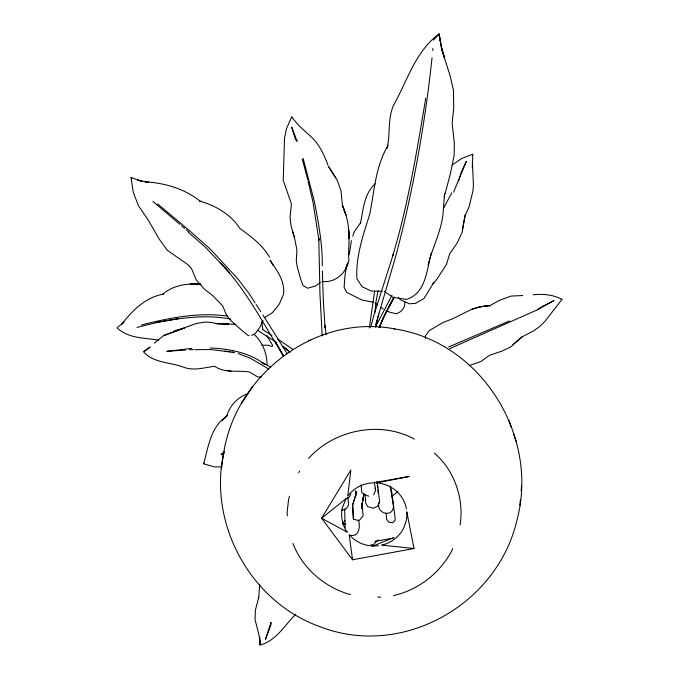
<?xml version="1.0" encoding="UTF-8"?>
<svg xmlns="http://www.w3.org/2000/svg" width="679" height="679" viewBox="0 0 679 679"><rect width="100%" height="100%" fill="white"/><g stroke="black" fill="none" stroke-linecap="round" stroke-linejoin="round"><path stroke-width="1.02" d="M452.222 164.972L461.915 158.368L472.788 154.277L472.389 167.696L472.414 162.485L473.441 185.112L472.915 191.037L469.087 206.789L464.843 216.049L462.263 230.512M394.957 328.976C315.625 313.358 235.418 374.927 223.578 453.487C208.326 524.604 250.967 602.035 319.571 626.53C401.807 658.851 497.486 604.938 517.025 519.91C539.355 436.13 481.504 342.318 394.957 328.976L393.599 328.806M444.567 193.498L443.149 212.773C441.494 231.183 432.345 247.606 428.042 265.251M519.851 505.337L520.301 500.041M521.107 490.747L521.565 485.341M374.961 312.264L376.115 300.89L378.067 290.816M432.031 57.766C425.02 124.215 413.163 190.264 396.12 254.888L375.699 324.664M432.718 50.501L432.913 48.421M369.3 328.033L374.647 291.155M363.435 496.468L361.78 508.554L361.72 503.114L363.155 515.701L359.072 520.708L353.436 519.163L352.613 505.168L356.755 491.588M221.405 468.688L223.578 453.487M363.528 495.534L362.79 500.644L364.165 493.608M351.391 240.604L349.227 254.65M259.743 584.212L258.665 597.724L258.775 597.206L255.372 610.226L255.075 619.63L259.293 636.376L260.04 645.05C276.166 640.934 284.408 625.367 295.586 614.495M425.699 98.209C416.999 150.865 408.223 203.675 393.039 254.939M404.871 302.274C405.074 307.876 401.552 312.051 396.349 313.732L389.907 312.289L386.139 310.473M386.928 148.591C390.697 134.179 387.225 118.553 393.828 104.778C407.536 80.317 415.497 51.298 439.05 33.95L441.893 49.898L444.677 58.462L440.832 44.313L439.033 33.975L433.55 40.103M374.401 482.115L375.529 490.467L373.713 494.813M375.614 327.244L378.789 314.029M360.328 223.561C363.52 209.658 363.723 194.169 375.164 183.814M444.142 196.961L450.27 174.35L454.166 155.33L454.344 143.608L452.146 122.924L453.742 107.936L453.436 90.154L450.27 76.294L441.893 49.898L439.05 33.95M370.675 327.32L373.942 315.098L393.277 254.252L392.759 255.958M460.107 524.994C464.198 498.963 454.591 470.471 434.45 453.19M347.521 263.011L345.908 268.511L347.062 264.98M458.58 180.97L461.016 172.907L466.312 161.449L453.614 192.123M356.585 492.19L352.613 505.168L353.436 519.163M289.56 496.179L288.626 499.124L287.073 512.849L287.438 515.853M346.91 265.302L345.076 274.511L344.109 287.192L346.723 292.445L362 300.008L373.289 302.274M465.276 214.853L462.204 232.201L457.179 243.014L449.702 253.785L446.434 264.479L436.011 280.537L432.2 284.408L433.932 282.439L423.993 298.505L415.616 303.352L409.378 303.793L400.466 299.787L398.318 297.614M352.732 236.267L354.599 231.089L360.897 222.423M431.241 253.021C426.785 269.538 426.225 293.116 406.619 299.371L392.92 297.394L384.322 291.333M452.698 548.488L452.002 550.363C440.034 573.135 418.553 589.907 393.438 595.593M221.795 466.846L214.615 466.948L203.581 463.799C208.555 446.807 210.397 427.142 226.599 416.286C229.723 405.872 237.48 397.088 247.945 393.761M379.171 327.541L383.584 316.983L379.247 327.668L386.427 311.525L393.964 297.249M376.191 325.53L391.978 295.373M327.923 164.972C324.197 155.33 320.021 145.603 312.561 138.21L298.896 125.598L291.639 117.102L286.58 128.339L284.509 138.21L283.228 180.317L291.393 203.844L290.069 217.229L291.062 226.022L294.516 237.811L296.927 250.008L296.29 260.091L297.147 266.406L300.644 279.035L303.004 285.519L307.528 288.227L315.277 286.122L320.276 282.591M262.985 320.556L260.057 326.938L255.363 333.567L251.603 335.409M388.167 145.247C375.411 166.304 374.435 190.918 369.69 214.343C363.172 235.189 355.66 256.501 356.882 278.687L362.128 286.733L371.337 291.062L382.328 291.299M393.905 297.368L384.076 316.049L394.465 297.079M443.404 208.521L451.747 192.844M298.658 472.771L299.575 471.048M351.009 493.862L349.082 497.427L345.577 498.997M241.724 403.071L252.673 386.478M472.261 155.016L472.788 154.277M533.108 294.83C542.971 293.693 553.088 294.635 561.983 299.329L545.161 321.091L539.686 326.548L533.677 330.826L521.761 337.056L512.484 344.932M203.581 463.799L204.192 463.103M342.377 523.594L344.974 520.725M378.144 539.907L373.45 544.592L370.963 544.821M227.49 415.344L222.305 420.242L226.599 416.286M308.589 458.384C334.492 429.62 380.248 420.403 414.436 439.135M154.303 343.133L163.597 335.596L196.197 323.476L205.245 322.041L212.018 322.559L217.9 323.891L235.672 324.265M117.569 327.354L124.019 322.169L121.897 324.036C132.498 310.235 145.62 297.351 163.35 294.092L162.604 294.406C173.315 284.985 187.387 283.211 200.976 284.297M221.082 454.327L224.418 451.756M391.944 496.12L397.852 491.791M537.522 309.768L541.392 306.959L554.022 300.551L537.522 309.768L449.642 348.675M150.127 347.054L143.515 351.832C153.683 363.138 169.444 362.077 182.676 366.855C193.269 371.328 203.904 367.636 214.657 366.261C225.216 373.662 237.939 369.945 249.736 372.05L257.468 376.887L261.483 377.159M224.002 453.02L221.481 454.837L224.036 452.995M144.024 351.391L150.059 347.096M522.567 336.495L510.659 346.918L501.874 351.136L489.466 355.321L480.825 361.559L468.994 365.658M264.241 317.814L272.466 312.705L279.29 304.133L283.483 294.338C285.205 281.004 276.973 270.582 270.106 260.227L273.077 265.472M472.592 308.894L452.486 318.85L443.26 322.355L429.332 330.546L425.419 335.749L425.444 338.66M448.743 346.952L509.411 320.997M372.567 546.205L390.069 539.092M392.012 538.303L393.956 537.513M308.512 340.697L310.108 340.086M322.16 335.163L323.289 334.755M163.597 335.596L184.315 328.118L174.24 330.792M490.306 305.762L481.122 306.619L471.897 309.259L479.552 306.781L490.128 305.55L499.192 300.441L511.143 296.069L522.72 295.526M136.988 327.422L158.156 322.194L178.11 318.757M141.495 324.969C169.521 317.789 198.531 312.085 227.524 316.083M376.556 482.896L409.199 476.463L373.238 482.845A32.685 31.65 -4.4 0 0 347.758 496.043L350.865 470.004L321.617 518.23L352.571 559.785L413.995 548.513L406.806 511.805A32.677 31.624 -4.6 0 1 406.084 521.362L404.013 527.328A32.685 31.675 -5.2 0 1 381.81 545.101L413.995 548.513M561.227 299.473L561.983 299.329M158.156 322.194L155.992 322.593C180.563 317.848 206.136 314.309 230.928 319.13M341.529 510.09L345.272 509.403L347.724 506.814L348.531 504.539L347.877 497.164M374.672 541.333L393.082 538.226M191.537 348.437L166.813 351.306L185.401 350.05M200.891 284.272L190.162 284.06L200.568 284.306M481.122 306.619L479.552 306.781L487.378 306.034M189.526 349.778L193.659 349.498M342.776 524.264L345.755 524.146M194.975 349.71L210.66 349.524L234.272 352.46L232.184 352.104M321.939 281.412C335.18 283.321 346.545 272.907 348.87 260.244C347.971 249.702 350.008 239.118 348.446 228.636L349.014 238.465C349.176 227.083 347.105 215.727 342.377 205.33L345.866 214.971L342.403 205.083L340.977 190.85L337.157 180.003L328.246 166.185L335.757 177.983M249.066 335.596L248.293 335.604L242.853 331.233L230.784 320.556L226.48 315.081L222.729 305.957L212.892 295.781L204.056 288.83L196.248 279.918L191.495 268.502L187.913 264.623L167.357 250.322L159.175 239.033L148.268 220.098L138.346 205.584L133.262 192.318L131.039 177.465L142.284 181.497L137.582 180.113L148.65 182.303L145.009 181.845M261.738 345.28L268.103 345.221L272.118 346.502L272.712 345.535L266.694 335.468M377.753 597.096L380.707 597.155M210.252 347.988C229.595 348.845 249.295 352.579 265.099 364.513L261.508 362.586M145.187 181.802C164.853 183.05 184.612 188.66 200.118 201.222L199.55 200.967C215.464 205.61 230.588 214.106 239.763 228.331C250.797 236.445 262.569 244.881 269.427 257.069M349.923 535.239C358.919 537.59 360.863 526.242 358.257 519.97M379.442 327.168L380.308 327.278M224.953 351.102L230.113 351.824M350.551 594.38L348.505 594.091C323.696 586.427 302.206 567.899 292.929 543.446M158.716 340.128C144.279 337.76 128.543 338.634 117.017 327.813M227.075 370.394L231.081 371.286M368.689 496.171L364.258 494.55L361.788 492.445L361.152 484.764M238.236 353.555L250.517 358.308L268.68 368.994M262.629 362.832L270.76 367.076M257.434 330.232L275.632 341.817M347.164 532.115L321.617 518.23L345.951 498.751L342.394 507.612A32.677 31.667 -4.5 0 0 347.173 532.115M277.762 339.05L292.632 349.227M262.646 329.493L271.872 335.468M282.523 346.494L288.634 350.687L283.593 346.893L289.958 352.257M131.039 177.465L131.785 178.008M375.131 303.08L377.583 304.888M380.851 307.307L383.304 309.115M157.706 203.997L189.144 230.368L210.235 249.049L237.54 278.5L248.998 293.447L255.083 302.885M152.911 201.4L179.952 224.409M181.548 225.759L184.73 228.467M186.318 229.825L188.703 231.853M188.499 232.345L205.779 247.606L229.519 272.729M223.383 266.041L220.59 263.028C246.494 290.103 263.214 323.934 283.16 355.27L275.47 341.758L283.406 356.288M224.783 267.543L226.888 269.801M254.396 334.645C262.739 342.454 266.983 353.453 267.051 364.776M291.639 117.102L292.055 117.654M260.668 311.5L256.187 304.599M262.994 314.988L287.242 353.759M508.877 420.42L511.329 427.447M513.663 434.314L516.159 441.477M292.581 231.225L294.516 237.811M303.182 158.589L314.419 201.782C318.502 222.882 322.559 244.177 322.287 265.761M302.231 158.979L307.748 179.621M308.071 181.055L313.078 202.571L318.935 240.111L318.782 238.108L319.97 294.287L322.202 335.867M390.119 485.994L393.421 505.685C393.778 518.221 375.691 514.037 379.001 502.545M375.198 488.116L375.529 490.467M326.183 334.628L324.885 325.317L325.148 328.067L323.399 302.172L322.372 271.04M352.571 559.785L349.142 534.67A32.685 31.675 -5.2 0 0 378.551 545.704M261.814 321.761L262.807 329.281M391.342 488.922L395.119 517.899L395.178 520.216L392.869 522.635L388.855 522.227L386.64 519.308L386.156 513.239M377.142 481.725L379.637 501.552L377.753 506.093L373.458 508.265L367.594 506.593L365.658 502.706L365.107 494.363M355.355 490.824L355.872 496.026M377.176 481.623L377.728 487.904M377.906 489.992L378.186 493.132M260.218 644.413L259.633 637.343L260.04 645.05M344.66 508.86L345.127 527.821M376.684 482.896A32.685 31.65 -4.4 0 1 406.407 508.758M270.997 622.524L270.972 624.799L265.43 639.457L270.997 622.524M222.78 323.543L215.676 323.543L228.679 324.061L222.78 323.543M297.054 141.164L295.458 139.365L291.681 127.168L297.054 141.164"/></g></svg>
